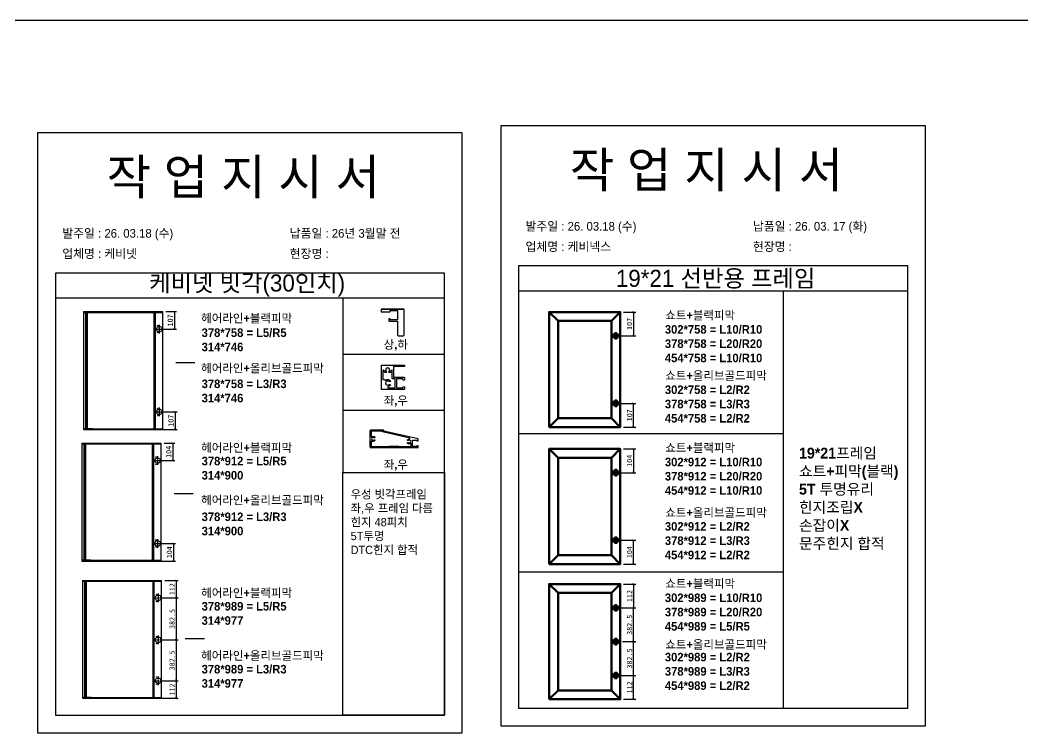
# Model space of a CAD drawing. Header units: millimetres. Extents: x -44117 to 256353, y -2095463 to 65325.
# Drawn here: x 121123 to 125802, y -796628 to -793301 of the extents above; entities that cross this region are included whole.
import ezdxf

# ---------------------------------------------------------------- set-up
doc = ezdxf.new("R2010")
doc.units = ezdxf.units.MM
doc.header["$LTSCALE"] = 10
doc.layers.add('Layer1', color=7, linetype='Continuous', lineweight=70)
doc.layers.add('PDF_Geomertry', color=7, linetype='Continuous')
doc.styles.add('MtX_Gulim', font='')
doc.styles.get('MtX_Gulim').set_extended_font_data('Gulim', bold=True)
doc.dimstyles.new('ISO-25', dxfattribs={"dimtxt": 2.5, "dimasz": 2.5, "dimexe": 1, "dimexo": 1, "dimtad": 1, "dimtxsty": 'Standard', "dimblk": 'ARCHTICK', "dimcen": 2.5, "dimadec": 0, "dimazin": 0, "dimtfac": 1, "dimtmove": 0, "dimatfit": 3, "dimfxl": 0, "dimarcsym": 0})

# ---------------------------------------------------------------- blocks, each defined once
blk = doc.blocks.new('_ArchTick')
at = {"color": 0, "linetype": 'ByBlock', "const_width": 0.15}
blk.add_lwpolyline([(-0.5, -0.5), (0.5, 0.5)], dxfattribs=at)
blk = doc.blocks.new('*D5227')
at = {"color": 0, "lineweight": -2}
for p, q in [((121795.3, -795275.1), (121844.9, -795275.1)), ((121834.9, -795275.1), (121834.9, -795356.9)), ((121779.5, -795356.9), (121844.9, -795356.9))]:
    blk.add_line(p, q, dxfattribs=at)
at = {"layer": 'Defpoints', "color": 0}
for p in [(121780.3, -795275.1), (121764.5, -795356.9), (121834.9, -795356.9)]:
    blk.add_point(p, dxfattribs=at)
at = {"color": 0, "lineweight": -2, "xscale": 10, "yscale": 10, "zscale": 10}
for p, rotation in [((121834.9, -795275.1), 90), ((121834.9, -795356.9), 270)]:
    blk.add_blockref('_ArchTick', p, dxfattribs=dict(at, rotation=rotation))
at = {"color": 0, "insert": (121816.1, -795316), "char_height": 25, "attachment_point": 5, "rotation": 90}
blk.add_mtext('104', dxfattribs=at)
blk = doc.blocks.new('*D5228')
at = {"color": 0, "lineweight": -2}
for p, q in [((121779.5, -795743.3), (121848.2, -795743.3)), ((121838.2, -795743.3), (121838.2, -795825.6)), ((121779.5, -795825.6), (121848.2, -795825.6))]:
    blk.add_line(p, q, dxfattribs=at)
at = {"layer": 'Defpoints', "color": 0}
for p in [(121764.5, -795743.3), (121764.5, -795825.6), (121838.2, -795825.6)]:
    blk.add_point(p, dxfattribs=at)
at = {"color": 0, "lineweight": -2, "xscale": 10, "yscale": 10, "zscale": 10}
for p, rotation in [((121838.2, -795743.3), 90), ((121838.2, -795825.6), 270)]:
    blk.add_blockref('_ArchTick', p, dxfattribs=dict(at, rotation=rotation))
at = {"color": 0, "insert": (121819.4, -795784.5), "char_height": 25, "attachment_point": 5, "rotation": 90}
blk.add_mtext('104', dxfattribs=at)
blk = doc.blocks.new('*D5229')
at = {"color": 0, "lineweight": -2}
for p, q in [((121803, -794661.3), (121852.5, -794661.3)), ((121842.5, -794661.3), (121842.5, -794743.1)), ((121787.2, -794743.1), (121852.5, -794743.1))]:
    blk.add_line(p, q, dxfattribs=at)
at = {"layer": 'Defpoints', "color": 0}
for p in [(121788, -794661.3), (121772.2, -794743.1), (121842.5, -794743.1)]:
    blk.add_point(p, dxfattribs=at)
at = {"color": 0, "lineweight": -2, "xscale": 10, "yscale": 10, "zscale": 10}
for p, rotation in [((121842.5, -794661.3), 90), ((121842.5, -794743.1), 270)]:
    blk.add_blockref('_ArchTick', p, dxfattribs=dict(at, rotation=rotation))
at = {"color": 0, "insert": (121823.8, -794702.2), "char_height": 25, "attachment_point": 5, "rotation": 90}
blk.add_mtext('107', dxfattribs=at)
blk = doc.blocks.new('*D5230')
at = {"color": 0, "lineweight": -2}
for p, q in [((121787.2, -795129.6), (121855.8, -795129.6)), ((121845.8, -795129.6), (121845.8, -795211.8)), ((121787.2, -795211.8), (121855.8, -795211.8))]:
    blk.add_line(p, q, dxfattribs=at)
at = {"layer": 'Defpoints', "color": 0}
for p in [(121772.2, -795129.6), (121772.2, -795211.8), (121845.8, -795211.8)]:
    blk.add_point(p, dxfattribs=at)
at = {"color": 0, "lineweight": -2, "xscale": 10, "yscale": 10, "zscale": 10}
for p, rotation in [((121845.8, -795129.6), 90), ((121845.8, -795211.8), 270)]:
    blk.add_blockref('_ArchTick', p, dxfattribs=dict(at, rotation=rotation))
at = {"color": 0, "insert": (121827, -795170.7), "char_height": 25, "attachment_point": 5, "rotation": 90}
blk.add_mtext('107', dxfattribs=at)
blk = doc.blocks.new('*D5231')
at = {"color": 0, "lineweight": -2}
for p, q in [((121797.9, -795915.8), (121860.8, -795915.8)), ((121850.8, -795915.8), (121850.8, -795997.6)), ((121782.1, -795997.6), (121860.8, -795997.6))]:
    blk.add_line(p, q, dxfattribs=at)
at = {"layer": 'Defpoints', "color": 0}
for p in [(121782.9, -795915.8), (121767.1, -795997.6), (121850.8, -795997.6)]:
    blk.add_point(p, dxfattribs=at)
at = {"color": 0, "lineweight": -2, "xscale": 10, "yscale": 10, "zscale": 10}
for p, rotation in [((121850.8, -795915.8), 90), ((121850.8, -795997.6), 270)]:
    blk.add_blockref('_ArchTick', p, dxfattribs=dict(at, rotation=rotation))
at = {"color": 0, "insert": (121832, -795956.7), "char_height": 25, "attachment_point": 5, "rotation": 90}
blk.add_mtext('112', dxfattribs=at)
blk = doc.blocks.new('*D5232')
at = {"color": 0, "lineweight": -2}
for p, q in [((121782.1, -796384), (121860.8, -796384)), ((121850.8, -796384), (121850.8, -796466.3)), ((121782.1, -796466.3), (121860.8, -796466.3))]:
    blk.add_line(p, q, dxfattribs=at)
at = {"layer": 'Defpoints', "color": 0}
for p in [(121767.1, -796384), (121767.1, -796466.3), (121850.8, -796466.3)]:
    blk.add_point(p, dxfattribs=at)
at = {"color": 0, "lineweight": -2, "xscale": 10, "yscale": 10, "zscale": 10}
for p, rotation in [((121850.8, -796384), 90), ((121850.8, -796466.3), 270)]:
    blk.add_blockref('_ArchTick', p, dxfattribs=dict(at, rotation=rotation))
at = {"color": 0, "insert": (121832, -796425.2), "char_height": 25, "attachment_point": 5, "rotation": 90}
blk.add_mtext('112', dxfattribs=at)
blk = doc.blocks.new('*D5233')
at = {"color": 0, "lineweight": -2}
for p, q in [((121782.1, -795997.6), (121860.8, -795997.6)), ((121850.8, -795997.6), (121850.8, -796193.9)), ((121782.1, -796193.9), (121860.8, -796193.9))]:
    blk.add_line(p, q, dxfattribs=at)
at = {"layer": 'Defpoints', "color": 0}
for p in [(121767.1, -795997.6), (121767.1, -796193.9), (121850.8, -796193.9)]:
    blk.add_point(p, dxfattribs=at)
at = {"color": 0, "lineweight": -2, "xscale": 10, "yscale": 10, "zscale": 10}
for p, rotation in [((121850.8, -795997.6), 90), ((121850.8, -796193.9), 270)]:
    blk.add_blockref('_ArchTick', p, dxfattribs=dict(at, rotation=rotation))
at = {"color": 0, "insert": (121832, -796095.8), "char_height": 25, "attachment_point": 5, "rotation": 90}
blk.add_mtext('382.5', dxfattribs=at)
blk = doc.blocks.new('*D5234')
at = {"color": 0, "lineweight": -2}
for p, q in [((121782.1, -796193.7), (121860.8, -796193.7)), ((121850.8, -796193.7), (121850.8, -796384)), ((121782.1, -796384), (121860.8, -796384))]:
    blk.add_line(p, q, dxfattribs=at)
at = {"layer": 'Defpoints', "color": 0}
for p in [(121767.1, -796193.7), (121767.1, -796384), (121850.8, -796384)]:
    blk.add_point(p, dxfattribs=at)
at = {"color": 0, "lineweight": -2, "xscale": 10, "yscale": 10, "zscale": 10}
for p, rotation in [((121850.8, -796193.7), 90), ((121850.8, -796384), 270)]:
    blk.add_blockref('_ArchTick', p, dxfattribs=dict(at, rotation=rotation))
at = {"color": 0, "insert": (121832, -796288.9), "char_height": 25, "attachment_point": 5, "rotation": 90}
blk.add_mtext('382.5', dxfattribs=at)
blk = doc.blocks.new('*D5235')
at = {"color": 0, "lineweight": -2}
for p, q in [((123938, -794663.3), (123994.9, -794663.3)), ((123984.9, -794663.3), (123984.9, -794774.5)), ((123916.8, -794774.5), (123994.9, -794774.5))]:
    blk.add_line(p, q, dxfattribs=at)
at = {"layer": 'Defpoints', "color": 0}
for p in [(123923, -794663.3), (123901.8, -794774.5), (123984.9, -794774.5)]:
    blk.add_point(p, dxfattribs=at)
at = {"color": 0, "lineweight": -2, "xscale": 10, "yscale": 10, "zscale": 10}
for p, rotation in [((123984.9, -794663.3), 90), ((123984.9, -794774.5), 270)]:
    blk.add_blockref('_ArchTick', p, dxfattribs=dict(at, rotation=rotation))
at = {"color": 0, "insert": (123966.1, -794718.9), "char_height": 25, "attachment_point": 5, "rotation": 90}
blk.add_mtext('107', dxfattribs=at)
blk = doc.blocks.new('*D5236')
at = {"color": 0, "lineweight": -2}
for p, q in [((123916.8, -795089.6), (123994.9, -795089.6)), ((123984.9, -795200.7), (123984.9, -795089.6)), ((123938, -795200.7), (123994.9, -795200.7))]:
    blk.add_line(p, q, dxfattribs=at)
at = {"layer": 'Defpoints', "color": 0}
for p in [(123901.8, -795089.6), (123984.9, -795089.6), (123923, -795200.7)]:
    blk.add_point(p, dxfattribs=at)
at = {"color": 0, "lineweight": -2, "xscale": 10, "yscale": 10, "zscale": 10}
for p, rotation in [((123984.9, -795089.6), 90), ((123984.9, -795200.7), 270)]:
    blk.add_blockref('_ArchTick', p, dxfattribs=dict(at, rotation=rotation))
at = {"color": 0, "insert": (123966.1, -795145.2), "char_height": 25, "attachment_point": 5, "rotation": 90}
blk.add_mtext('107', dxfattribs=at)
blk = doc.blocks.new('*D5237')
at = {"color": 0, "lineweight": -2}
for p, q in [((123938, -795302.1), (123994.9, -795302.1)), ((123984.9, -795302.1), (123984.9, -795413.2)), ((123916.8, -795413.2), (123994.9, -795413.2))]:
    blk.add_line(p, q, dxfattribs=at)
at = {"layer": 'Defpoints', "color": 0}
for p in [(123923, -795302.1), (123901.8, -795413.2), (123984.9, -795413.2)]:
    blk.add_point(p, dxfattribs=at)
at = {"color": 0, "lineweight": -2, "xscale": 10, "yscale": 10, "zscale": 10}
for p, rotation in [((123984.9, -795302.1), 90), ((123984.9, -795413.2), 270)]:
    blk.add_blockref('_ArchTick', p, dxfattribs=dict(at, rotation=rotation))
at = {"color": 0, "insert": (123966.1, -795357.6), "char_height": 25, "attachment_point": 5, "rotation": 90}
blk.add_mtext('104', dxfattribs=at)
blk = doc.blocks.new('*D5238')
at = {"color": 0, "lineweight": -2}
for p, q in [((123916.8, -795728.3), (123994.9, -795728.3)), ((123984.9, -795839.4), (123984.9, -795728.3)), ((123938, -795839.4), (123994.9, -795839.4))]:
    blk.add_line(p, q, dxfattribs=at)
at = {"layer": 'Defpoints', "color": 0}
for p in [(123901.8, -795728.3), (123984.9, -795728.3), (123923, -795839.4)]:
    blk.add_point(p, dxfattribs=at)
at = {"color": 0, "lineweight": -2, "xscale": 10, "yscale": 10, "zscale": 10}
for p, rotation in [((123984.9, -795728.3), 90), ((123984.9, -795839.4), 270)]:
    blk.add_blockref('_ArchTick', p, dxfattribs=dict(at, rotation=rotation))
at = {"color": 0, "insert": (123966.1, -795783.9), "char_height": 25, "attachment_point": 5, "rotation": 90}
blk.add_mtext('104', dxfattribs=at)
blk = doc.blocks.new('*D5239')
at = {"color": 0, "lineweight": -2}
for p, q in [((123938, -795933.1), (123994.9, -795933.1)), ((123984.9, -795933.1), (123984.9, -796044.3)), ((123916.8, -796044.3), (123994.9, -796044.3))]:
    blk.add_line(p, q, dxfattribs=at)
at = {"layer": 'Defpoints', "color": 0}
for p in [(123923, -795933.1), (123901.8, -796044.3), (123984.9, -796044.3)]:
    blk.add_point(p, dxfattribs=at)
at = {"color": 0, "lineweight": -2, "xscale": 10, "yscale": 10, "zscale": 10}
for p, rotation in [((123984.9, -795933.1), 90), ((123984.9, -796044.3), 270)]:
    blk.add_blockref('_ArchTick', p, dxfattribs=dict(at, rotation=rotation))
at = {"color": 0, "insert": (123966.1, -795988.7), "char_height": 25, "attachment_point": 5, "rotation": 90}
blk.add_mtext('112', dxfattribs=at)
blk = doc.blocks.new('*D5240')
at = {"color": 0, "lineweight": -2}
for p, q in [((123916.8, -796359.4), (123994.9, -796359.4)), ((123984.9, -796470.5), (123984.9, -796359.4)), ((123938, -796470.5), (123994.9, -796470.5))]:
    blk.add_line(p, q, dxfattribs=at)
at = {"layer": 'Defpoints', "color": 0}
for p in [(123901.8, -796359.4), (123984.9, -796359.4), (123923, -796470.5)]:
    blk.add_point(p, dxfattribs=at)
at = {"color": 0, "lineweight": -2, "xscale": 10, "yscale": 10, "zscale": 10}
for p, rotation in [((123984.9, -796359.4), 90), ((123984.9, -796470.5), 270)]:
    blk.add_blockref('_ArchTick', p, dxfattribs=dict(at, rotation=rotation))
at = {"color": 0, "insert": (123966.1, -796415), "char_height": 25, "attachment_point": 5, "rotation": 90}
blk.add_mtext('112', dxfattribs=at)
blk = doc.blocks.new('*D5241')
at = {"color": 0, "lineweight": -2}
for p, q in [((123934, -796201.8), (123994.9, -796201.8)), ((123984.9, -796359.4), (123984.9, -796201.8)), ((123938, -796359.4), (123994.9, -796359.4))]:
    blk.add_line(p, q, dxfattribs=at)
at = {"layer": 'Defpoints', "color": 0}
for p in [(123919, -796201.8), (123984.9, -796201.8), (123923, -796359.4)]:
    blk.add_point(p, dxfattribs=at)
at = {"color": 0, "lineweight": -2, "xscale": 10, "yscale": 10, "zscale": 10}
for p, rotation in [((123984.9, -796201.8), 90), ((123984.9, -796359.4), 270)]:
    blk.add_blockref('_ArchTick', p, dxfattribs=dict(at, rotation=rotation))
at = {"color": 0, "insert": (123966.1, -796280.6), "char_height": 25, "attachment_point": 5, "rotation": 90}
blk.add_mtext('382.5', dxfattribs=at)
blk = doc.blocks.new('*D5242')
at = {"color": 0, "lineweight": -2}
for p, q in [((123938, -796044.3), (123994.9, -796044.3)), ((123984.9, -796201.8), (123984.9, -796044.3)), ((123938, -796201.8), (123994.9, -796201.8))]:
    blk.add_line(p, q, dxfattribs=at)
at = {"layer": 'Defpoints', "color": 0}
for p in [(123923, -796044.3), (123984.9, -796044.3), (123923, -796201.8)]:
    blk.add_point(p, dxfattribs=at)
at = {"color": 0, "lineweight": -2, "xscale": 10, "yscale": 10, "zscale": 10}
for p, rotation in [((123984.9, -796044.3), 90), ((123984.9, -796201.8), 270)]:
    blk.add_blockref('_ArchTick', p, dxfattribs=dict(at, rotation=rotation))
at = {"color": 0, "insert": (123966.1, -796123), "char_height": 25, "attachment_point": 5, "rotation": 90}
blk.add_mtext('382.5', dxfattribs=at)

msp = doc.modelspace()

# ---------------------------------------------------------------- linework, layer by layer
at = {"color": 1}
msp.add_line((104015.69829, -793300.57429), (196284.84516, -793300.57429), dxfattribs=at)
msp.add_line((104015.69829, -793300.57429), (196284.84516, -793300.57429), dxfattribs=at)
for p, q in [((125263.91102, -794448.46766), (123448.41063, -794448.46766)), ((123102.71803, -794481.33593), (121287.21763, -794481.33593)), ((125263.91102, -794566.3573), (123448.41063, -794566.3573)), ((124684.58897, -796512.5151), (124684.58897, -794566.3573)), ((123102.71803, -794599.22557), (121287.21763, -794599.22557)), ((122808.94266, -794649.28626), (122910.98882, -794649.28626)), ((122887.25716, -794773.8775), (122910.98882, -794773.8775)), ((122629.1041, -794860.22387), (123102.71803, -794860.22387)), ((121938.32618, -794901.00411), (121848.62048, -794901.00411)), ((122629.1041, -795121.15758), (123102.71803, -795121.15758)), ((124684.58897, -795232.2608), (123448.41063, -795232.2608)), ((121930.68832, -795511.40054), (121840.98262, -795511.40054)), ((124684.58897, -795877.66031), (123448.41063, -795877.66031)), ((121983.17903, -796188.96966), (121893.47333, -796188.96966))]:
    msp.add_line(p, q)
for points in [[(123365.88788, -796595.03785), (125346.43376, -796595.03785), (125346.43376, -793793.9801), (123365.88788, -793793.9801)], [(121204.69489, -796627.90611), (123185.24077, -796627.90611), (123185.24077, -793826.84837), (121204.69489, -793826.84837)], [(123102.71803, -794599.22557), (122629.1041, -794599.22557), (122629.1041, -795411.6364), (123102.71803, -795411.6364)], [(123102.71803, -796545.38337), (122629.1041, -796545.38337), (122629.1041, -795411.6364), (123102.71803, -795411.6364)]]:
    msp.add_lwpolyline(points, close=True)
for points in [[(123448.41063, -794448.46766), (123448.41063, -796512.5151), (125263.91102, -796512.5151), (125263.91102, -794448.46766)], [(121287.21763, -794481.33593), (121287.21763, -796545.38337), (123102.71803, -796545.38337), (123102.71803, -794481.33593)]]:
    msp.add_lwpolyline(points)
for points in [[(122884.2907, -794700.30934), (122849.87978, -794700.30934), (122849.87978, -794696.1563, 0.4142135624), (122848.09991, -794694.37642), (122844.54016, -794694.37642, 0.4142135624), (122842.76028, -794696.1563), (122842.76028, -794704.46238, 0.4142135624), (122844.54016, -794706.24225), (122884.2907, -794706.24225), (122884.2907, -794770.91104, 0.4142135624), (122887.25716, -794773.8775), (122910.98882, -794773.8775, 0.4142135624), (122913.95528, -794770.91104), (122913.95528, -794652.25272, 0.4142135624), (122910.98882, -794649.28626), (122808.94266, -794649.28626, 0.4142135624), (122807.16279, -794651.06613), (122807.16279, -794660.5588, 0.4142135623), (122808.94266, -794662.33867), (122849.87978, -794662.33867), (122849.87978, -794656.40576), (122884.2907, -794656.40576), (122884.2907, -794700.30934)], [(122759.23607, -795214.56159, 0.4142135624), (122755.15854, -795218.63912), (122755.15854, -795292.03469, 0.4142135624), (122759.23607, -795296.11222), (122978.19952, -795296.11222, 0.4142135624), (122979.42278, -795294.88896), (122979.42278, -795287.14165), (122974.52974, -795287.14165), (122974.52974, -795291.21918), (122952.91882, -795291.21918), (122952.91882, -795261.04545), (122974.52974, -795261.04545), (122974.52974, -795265.12298), (122979.42278, -795265.12298), (122979.42278, -795255.3369), (122820.39904, -795218.63912), (122820.39895, -795215.76926, 0.4179291142), (122819.17578, -795214.56159), (122759.23607, -795214.56159)], [(122760.05158, -795219.45462), (122760.05158, -795243.5755, 0.5888435535), (122763.16969, -795245.30512, -0.348452388), (122777.77355, -795246.95774, -1), (122774.32101, -795250.42498, 0.6674110335), (122762.4981, -795255.3369, 0.6674110338), (122774.32101, -795260.24882, -1.0000000005), (122777.77355, -795263.71606, -0.3484523877), (122763.16969, -795265.36868, 0.5888435532), (122760.05158, -795267.0983), (122760.05158, -795291.21918), (122844.86423, -795291.21918), (122844.86423, -795290.40367, -0.4142135624), (122846.08749, -795289.18041), (122888.49382, -795289.18041, -0.4142135624), (122889.71708, -795290.40367), (122889.71708, -795291.21918), (122948.02578, -795291.21918), (122948.02578, -795279.3309, 0.5888435535), (122944.90767, -795277.60128, -0.348452388), (122930.30381, -795275.94866, -1.0000000001), (122933.75636, -795272.48142, 0.6674110337), (122945.57927, -795267.5695, 0.6674110335), (122933.75636, -795262.65757, -0.9999999999), (122930.30381, -795259.19033, -0.2013590238), (122938.78384, -795255.74544, 0.7810459571), (122940.68692, -795252.53878), (122814.28275, -795222.07213), (122814.28275, -795220.67788, 0.4142135624), (122813.05949, -795219.45462), (122760.05158, -795219.45462)]]:
    msp.add_lwpolyline(points, format="xyb")
for points in [[(122915.98973, -795022.76718, -0.4142135624), (122914.29076, -795024.46615), (122810.08717, -795024.46615, -0.4142135624), (122808.3882, -795022.76718), (122808.3882, -794912.90035, -0.4142135624), (122810.08717, -794911.20138), (122914.29076, -794911.20138, -0.4142135624), (122915.98973, -794912.90035), (122915.98973, -794916.2983, -0.4142135624), (122914.29076, -794917.99727), (122865.51392, -794917.99727), (122864.38128, -794919.12991), (122864.87889, -794919.62753, -0.4142135624), (122864.87889, -794922.03024), (122864.38128, -794922.52786), (122864.87889, -794923.02548, -0.4142135624), (122864.87889, -794925.42818), (122864.38128, -794925.9258), (122864.87889, -794926.42342, -0.4142135624), (122864.87889, -794928.82613), (122864.38128, -794929.32374), (122864.87889, -794929.82136, -0.4142135624), (122864.87889, -794932.22407), (122864.38128, -794932.72169), (122864.87889, -794933.2193, -0.4142135624), (122864.87889, -794935.62201), (122864.38128, -794936.11963), (122864.87889, -794936.61725, -0.4142135624), (122864.87889, -794939.01996), (122864.38128, -794939.51757), (122864.87889, -794940.01519, -0.4142135624), (122864.87889, -794942.4179), (122864.38128, -794942.91552), (122864.87889, -794943.41313, -0.4142135624), (122864.87889, -794945.81584), (122864.38128, -794946.31346), (122864.87889, -794946.81108, -0.4142135624), (122864.87889, -794949.21378), (122864.38128, -794949.7114), (122864.87889, -794950.20902, -0.4142135624), (122864.87889, -794952.61173), (122864.38128, -794953.10935), (122864.87889, -794953.60696, -0.4142135624), (122864.87889, -794956.00967), (122864.38128, -794956.50729), (122864.87889, -794957.00491, -0.4142135624), (122864.87889, -794959.40761), (122864.38128, -794959.90523), (122864.87889, -794960.40285, -0.4142135624), (122864.87889, -794962.80556), (122864.38128, -794963.30317), (122864.87889, -794963.80079, -0.4142135624), (122864.87889, -794966.2035), (122864.38128, -794966.70112), (122865.51392, -794967.83376), (122914.29076, -794967.83376, -0.4142135624), (122915.98973, -794969.53274), (122915.98973, -794979.72657, -0.4142135624), (122914.29076, -794981.42554), (122910.89281, -794981.42554, -0.4142135624), (122909.19384, -794979.72657), (122909.19384, -794975.7623), (122879.17868, -794975.7623), (122879.17868, -795017.67026), (122909.19384, -795017.67026), (122909.19384, -795013.706, -0.4142135624), (122910.89281, -795012.00702), (122914.29076, -795012.00702, -0.4142135624), (122915.98973, -795013.706)], [(122859.28436, -794936.45564, 0.9336671815), (122854.10618, -794936.09996, -0.1629476092), (122849.47476, -794945.44274, -1), (122844.65915, -794940.64754, 0.6674110338), (122837.83704, -794924.22683), (122837.83704, -794924.22683, 0.6674110335), (122831.01492, -794940.64754, -1), (122826.19931, -794945.44274, -0.155566878), (122821.63929, -794936.56739, 0.9202838951), (122815.18409, -794937.10426), (122815.18409, -794976.98306, 0.4142135624), (122816.88306, -794978.68203), (122823.44319, -794978.68202, -0.3056194544), (122825.0182, -794979.74389, 0.4660008128), (122829.1423, -794981.08428, -0.348452388), (122849.42544, -794983.37958, -1), (122844.63024, -794988.19519, 0.6674110335), (122828.20953, -794995.01731), (122828.20953, -794995.01731, 0.6674110338), (122844.63024, -795001.83942, -1), (122849.42544, -795006.65503, -0.1555668778), (122840.5501, -795011.21506, 0.920283895), (122841.08697, -795017.67026), (122872.38279, -795017.67026), (122872.38279, -794975.7623), (122862.11598, -794975.7623, -0.4142135624), (122859.28436, -794972.93068)]]:
    msp.add_lwpolyline(points, format="xyb", close=True)
at = {"layer": 'Layer1'}
for p, q in [((123632.54617, -794704.83545), (123591.05659, -794663.34587)), ((123881.48366, -794704.83545), (123922.97324, -794663.34587)), ((123901.78413, -794757.21539), (123901.78413, -794791.70661)), ((123901.78413, -795106.84819), (123901.78413, -795072.35697)), ((123591.05659, -795200.71771), (123632.54617, -795159.22813)), ((123922.97324, -795200.71771), (123881.48366, -795159.22813)), ((123881.48366, -795159.22813), (123922.97324, -795200.71771)), ((123632.54617, -795343.55183), (123591.05659, -795302.06225)), ((123881.48366, -795343.55183), (123922.97324, -795302.06225)), ((123901.78413, -795395.93177), (123901.78413, -795430.42299)), ((123901.78413, -795745.56457), (123901.78413, -795711.07335)), ((123591.05659, -795839.43409), (123632.54617, -795797.94451)), ((123922.97324, -795839.43409), (123881.48366, -795797.94451)), ((123881.48366, -795797.94451), (123922.97324, -795839.43409)), ((123632.54617, -795974.63035), (123591.05659, -795933.14076)), ((123881.48366, -795974.63035), (123922.97324, -795933.14076)), ((123901.78413, -796027.01029), (123901.78413, -796061.50151)), ((123901.78413, -796219.0723), (123901.78413, -796184.58107)), ((123901.78413, -796376.64308), (123901.78413, -796342.15186)), ((123591.05659, -796470.5126), (123632.54617, -796429.02302)), ((123922.97324, -796470.5126), (123881.48366, -796429.02302)), ((123881.48366, -796429.02302), (123922.97324, -796470.5126))]:
    msp.add_line(p, q, dxfattribs=at)
for points in [[(123591.05659, -795200.71771), (123922.97324, -795200.71771), (123922.97324, -794663.34587), (123591.05659, -794663.34587)], [(123632.54617, -795159.22813), (123881.48366, -795159.22813), (123881.48366, -794704.83545), (123632.54617, -794704.83545)], [(123919.02974, -794774.461), (123884.53851, -794774.461)], [(123919.02974, -795089.60258), (123884.53851, -795089.60258)], [(123591.05659, -795839.43409), (123922.97324, -795839.43409), (123922.97324, -795302.06225), (123591.05659, -795302.06225)], [(123632.54617, -795797.94451), (123881.48366, -795797.94451), (123881.48366, -795343.55183), (123632.54617, -795343.55183)], [(123919.02974, -795413.17738), (123884.53851, -795413.17738)], [(123919.02974, -795728.31896), (123884.53851, -795728.31896)], [(123591.05659, -796470.5126), (123922.97324, -796470.5126), (123922.97324, -795933.14076), (123591.05659, -795933.14076)], [(123632.54617, -796429.02302), (123881.48366, -796429.02302), (123881.48366, -795974.63035), (123632.54617, -795974.63035)], [(123919.02974, -796044.2559), (123884.53851, -796044.2559)], [(123919.02974, -796201.82668), (123884.53851, -796201.82668)], [(123919.02974, -796359.39747), (123884.53851, -796359.39747)]]:
    msp.add_lwpolyline(points, close=True, dxfattribs=at)
for centre in [(123901.78413, -794774.461), (123901.78413, -795089.60258), (123901.78413, -795413.17738), (123901.78413, -795728.31896), (123901.78413, -796044.2559), (123901.78413, -796201.82668), (123901.78413, -796359.39747)]:
    msp.add_circle(centre, 11.49707, dxfattribs=at)
at = {"layer": 'PDF_Geomertry', "lineweight": 25}
for p, q in [((121429.52683, -795207.72446), (121429.52683, -794664.97217)), ((121433.57726, -794664.97217), (121433.57726, -795207.72446)), ((121436.00745, -794661.32687), (121436.00745, -795207.72446)), ((121453.42035, -794664.97217), (121457.47078, -794664.97217)), ((121457.47078, -794664.97217), (121457.47078, -794664.97217)), ((121459.90097, -795207.72446), (121418.99219, -795207.72446)), ((121418.99219, -795207.72446), (121787.98258, -795207.72446)), ((121457.47078, -795207.72446), (121453.42035, -795207.72446)), ((121421.88897, -795821.51883), (121421.88897, -795278.76655)), ((121425.9394, -795278.76655), (121425.9394, -795821.51883)), ((121428.36959, -795275.12124), (121428.36959, -795821.51883)), ((121445.78248, -795278.76655), (121449.83291, -795278.76655)), ((121449.83291, -795278.76655), (121449.83291, -795278.76655)), ((121452.2631, -795821.51883), (121411.35433, -795821.51883)), ((121411.35433, -795821.51883), (121780.34472, -795821.51883)), ((121449.83291, -795821.51883), (121445.78248, -795821.51883)), ((121424.45257, -796462.22027), (121424.45257, -795919.46798)), ((121428.503, -795919.46798), (121428.503, -796462.22027)), ((121430.93319, -795915.82268), (121430.93319, -796462.22027)), ((121448.34608, -795919.46798), (121452.39652, -795919.46798)), ((121452.39652, -795919.46798), (121452.39652, -795919.46798)), ((121454.8267, -796462.22027), (121413.91793, -796462.22027)), ((121413.91793, -796462.22027), (121782.90832, -796462.22027)), ((121452.39652, -796462.22027), (121448.34608, -796462.22027))]:
    msp.add_line(p, q, dxfattribs=at)
for points in [[(121418.99199, -794661.32687), (121787.98258, -794661.32687)], [(121418.99199, -794664.97217), (121787.98258, -794664.97217)], [(121787.98274, -795211.77489), (121418.99219, -795211.77489), (121787.98258, -795211.77489), (121787.98258, -794661.32676)], [(121418.99219, -794661.32687), (121418.99219, -795211.77489)], [(121747.07366, -794661.32687), (121747.07366, -795207.72466)], [(121772.18609, -794722.89267), (121772.18609, -794733.01864)], [(121772.18609, -794734.63884), (121772.18609, -794736.66395)], [(121764.4903, -794743.14462), (121766.51551, -794743.14462)], [(121768.13565, -794743.14462), (121777.45158, -794743.14462)], [(121772.18609, -794738.68917), (121772.18609, -794748.0051)], [(121772.18609, -794749.62529), (121772.18609, -794751.6504)], [(121772.18609, -794753.67562), (121772.18609, -794763.39657)], [(121779.47675, -794743.14462), (121781.50196, -794743.14462)], [(121783.12216, -794743.14462), (121793.24813, -794743.14462)], [(121787.98258, -795211.77489), (121787.98258, -795129.55201), (121787.98258, -794966.32112), (121787.98258, -794784.86369)], [(121772.18609, -795109.30006), (121772.18609, -795119.42604)], [(121752.74418, -795129.55201), (121762.87015, -795129.55201)], [(121764.4903, -795129.55201), (121766.51551, -795129.55201)], [(121768.13565, -795129.55201), (121777.45158, -795129.55201)], [(121772.18609, -795121.04613), (121772.18609, -795123.07144)], [(121772.18609, -795125.09656), (121772.18609, -795134.41249)], [(121772.18609, -795136.03258), (121772.18609, -795138.0579)], [(121772.18609, -795139.67799), (121772.18609, -795149.80396)], [(121779.47675, -795129.55201), (121781.50196, -795129.55201)], [(121783.12216, -795129.55201), (121793.24813, -795129.55201)], [(121411.35412, -795275.12124), (121780.34472, -795275.12124)], [(121411.35412, -795278.76655), (121780.34472, -795278.76655)], [(121780.34487, -795825.56926), (121411.35433, -795825.56926), (121780.34472, -795825.56926), (121780.34472, -795275.12114)], [(121411.35433, -795275.12124), (121411.35433, -795825.56926)], [(121739.43579, -795275.12124), (121739.43579, -795821.51904)], [(121764.54822, -795336.68704), (121764.54822, -795346.81302)], [(121756.85243, -795356.93899), (121758.87765, -795356.93899)], [(121760.49779, -795356.93899), (121769.81372, -795356.93899)], [(121764.54822, -795348.43321), (121764.54822, -795350.45832)], [(121764.54822, -795352.48354), (121764.54822, -795361.79947)], [(121764.54822, -795363.41966), (121764.54822, -795365.44477)], [(121764.54822, -795367.46999), (121764.54822, -795377.19094)], [(121771.83889, -795356.93899), (121773.8641, -795356.93899)], [(121775.48429, -795356.93899), (121785.61027, -795356.93899)], [(121780.34472, -795825.56926), (121780.34472, -795743.34638), (121780.34472, -795580.11549), (121780.34472, -795398.65807)], [(121745.10631, -795743.34638), (121755.23229, -795743.34638)], [(121756.85243, -795743.34638), (121758.87765, -795743.34638)], [(121760.49779, -795743.34638), (121769.81372, -795743.34638)], [(121764.54822, -795723.09443), (121764.54822, -795733.22041)], [(121764.54822, -795734.8405), (121764.54822, -795736.86582)], [(121764.54822, -795738.89093), (121764.54822, -795748.20686)], [(121764.54822, -795749.82695), (121764.54822, -795751.85227)], [(121764.54822, -795753.47236), (121764.54822, -795763.59834)], [(121771.83889, -795743.34638), (121773.8641, -795743.34638)], [(121775.48429, -795743.34638), (121785.61027, -795743.34638)], [(121413.91772, -795915.82268), (121782.90832, -795915.82268)], [(121413.91772, -795919.46798), (121782.90832, -795919.46798)], [(121782.90848, -796466.2707), (121413.91793, -796466.2707), (121782.90832, -796466.2707), (121782.90832, -795915.82258)], [(121413.91793, -795915.82268), (121413.91793, -796466.2707)], [(121741.99939, -795915.82268), (121741.99939, -796462.22047)], [(121759.41603, -795997.64043), (121761.44125, -795997.64043)], [(121763.06139, -795997.64043), (121772.37732, -795997.64043)], [(121767.11182, -795977.38848), (121767.11182, -795987.51445)], [(121767.11182, -795989.13465), (121767.11182, -795991.15976)], [(121767.11182, -795993.18498), (121767.11182, -796002.50091)], [(121774.40249, -795997.64043), (121776.4277, -795997.64043)], [(121778.0479, -795997.64043), (121788.17387, -795997.64043)], [(121767.11182, -796004.1211), (121767.11182, -796006.14621)], [(121767.11182, -796008.17143), (121767.11182, -796017.89238)], [(121782.90832, -796466.2707), (121782.90832, -796384.04782), (121782.90832, -796220.81693), (121782.90832, -796039.35951)], [(121767.11182, -796173.46159), (121767.11182, -796183.58756)], [(121767.11182, -796185.20776), (121767.11182, -796187.23287)], [(121759.41603, -796193.71354), (121761.44125, -796193.71354)], [(121763.06139, -796193.71354), (121772.37732, -796193.71354)], [(121767.11182, -796189.25808), (121767.11182, -796198.57402)], [(121767.11182, -796200.19421), (121767.11182, -796202.21932)], [(121767.11182, -796204.24454), (121767.11182, -796213.96549)], [(121774.40249, -796193.71354), (121776.4277, -796193.71354)], [(121778.0479, -796193.71354), (121788.17387, -796193.71354)], [(121767.11182, -796363.79587), (121767.11182, -796373.92185)], [(121747.66992, -796384.04782), (121757.79589, -796384.04782)], [(121759.41603, -796384.04782), (121761.44125, -796384.04782)], [(121763.06139, -796384.04782), (121772.37732, -796384.04782)], [(121767.11182, -796375.54194), (121767.11182, -796377.56725)], [(121767.11182, -796379.59237), (121767.11182, -796388.9083)], [(121767.11182, -796390.52839), (121767.11182, -796392.55371)], [(121767.11182, -796394.1738), (121767.11182, -796404.29977)], [(121774.40249, -796384.04782), (121776.4277, -796384.04782)], [(121778.0479, -796384.04782), (121788.17387, -796384.04782)]]:
    msp.add_lwpolyline(points, dxfattribs=at)
for points in [[(121749.90892, -794664.97217), (121749.90892, -795207.72446), (121753.95935, -795207.72446), (121753.95935, -794664.97217), (121749.90892, -794664.97217)], [(121759.22475, -794743.14462), (121760.03484, -794739.09419), (121761.65498, -794735.44888), (121764.49024, -794732.61362), (121768.1356, -794730.99343), (121772.18598, -794730.18338), (121776.23636, -794730.99343), (121779.88172, -794732.61362), (121782.71703, -794735.44888), (121784.7422, -794739.09419), (121785.55229, -794743.14462), (121784.7422, -794747.19505), (121782.71703, -794750.84036), (121779.88172, -794753.67562), (121776.23636, -794755.70083), (121772.18598, -794756.10586), (121768.1356, -794755.70083), (121764.49024, -794753.67562), (121761.65498, -794750.84036), (121760.03484, -794747.19505), (121759.22475, -794743.14462)], [(121764.08543, -794726.53808), (121764.49045, -794725.72803), (121765.30055, -794725.32301), (121766.11064, -794725.72803), (121766.51567, -794726.53808), (121766.11064, -794727.34812), (121765.30055, -794727.75314), (121764.49045, -794727.34812), (121764.08543, -794726.53808)], [(121764.08543, -794760.15629), (121764.49045, -794759.34624), (121765.30055, -794758.94122), (121766.11064, -794759.34624), (121766.51567, -794760.15629), (121766.11064, -794760.96633), (121765.30055, -794760.96633), (121764.49045, -794760.96633), (121764.08543, -794760.15629)], [(121759.22475, -795129.55201), (121760.03484, -795125.50158), (121761.65498, -795121.85617), (121764.49024, -795119.02101), (121768.1356, -795116.9959), (121772.18598, -795116.59067), (121776.23636, -795116.9959), (121779.88172, -795119.02101), (121782.71703, -795121.85617), (121784.7422, -795125.50158), (121785.55229, -795129.55201), (121784.7422, -795133.60244), (121782.71703, -795137.24785), (121779.88172, -795140.08301), (121776.23636, -795142.10812), (121772.18598, -795142.51335), (121768.1356, -795142.10812), (121764.49024, -795140.08301), (121761.65498, -795137.24785), (121760.03484, -795133.60244), (121759.22475, -795129.55201)], [(121764.08543, -795112.94526), (121764.49045, -795112.13522), (121765.30055, -795111.73019), (121766.11064, -795112.13522), (121766.51567, -795112.94526), (121766.11064, -795113.75531), (121765.30055, -795113.75531), (121764.49045, -795113.75531), (121764.08543, -795112.94526)], [(121764.08543, -795146.15855), (121764.49045, -795145.75353), (121765.30055, -795145.34851), (121766.11064, -795145.75353), (121766.51567, -795146.15855), (121766.11064, -795146.9686), (121765.30055, -795147.37362), (121764.49045, -795146.9686), (121764.08543, -795146.15855)], [(121742.27105, -795278.76655), (121742.27105, -795821.51883), (121746.32148, -795821.51883), (121746.32148, -795278.76655), (121742.27105, -795278.76655)], [(121751.58688, -795356.93899), (121752.39698, -795352.88856), (121754.01712, -795349.24325), (121756.85238, -795346.40799), (121760.49774, -795344.7878), (121764.54812, -795343.97775), (121768.5985, -795344.7878), (121772.24386, -795346.40799), (121775.07917, -795349.24325), (121777.10433, -795352.88856), (121777.91443, -795356.93899), (121777.10433, -795360.98942), (121775.07917, -795364.63473), (121772.24386, -795367.46999), (121768.5985, -795369.49521), (121764.54812, -795369.90023), (121760.49774, -795369.49521), (121756.85238, -795367.46999), (121754.01712, -795364.63473), (121752.39698, -795360.98942), (121751.58688, -795356.93899)], [(121756.44756, -795340.33245), (121756.85259, -795339.5224), (121757.66268, -795339.11738), (121758.47278, -795339.5224), (121758.8778, -795340.33245), (121758.47278, -795341.14249), (121757.66268, -795341.54752), (121756.85259, -795341.14249), (121756.44756, -795340.33245)], [(121756.44756, -795373.95066), (121756.85259, -795373.14062), (121757.66268, -795372.73559), (121758.47278, -795373.14062), (121758.8778, -795373.95066), (121758.47278, -795374.76071), (121757.66268, -795374.76071), (121756.85259, -795374.76071), (121756.44756, -795373.95066)], [(121751.58688, -795743.34638), (121752.39698, -795739.29595), (121754.01712, -795735.65054), (121756.85238, -795732.81539), (121760.49774, -795730.79027), (121764.54812, -795730.38504), (121768.5985, -795730.79027), (121772.24386, -795732.81539), (121775.07917, -795735.65054), (121777.10433, -795739.29595), (121777.91443, -795743.34638), (121777.10433, -795747.39682), (121775.07917, -795751.04222), (121772.24386, -795753.87738), (121768.5985, -795755.9025), (121764.54812, -795756.30772), (121760.49774, -795755.9025), (121756.85238, -795753.87738), (121754.01712, -795751.04222), (121752.39698, -795747.39682), (121751.58688, -795743.34638)], [(121756.44756, -795726.73963), (121756.85259, -795725.92959), (121757.66268, -795725.52457), (121758.47278, -795725.92959), (121758.8778, -795726.73963), (121758.47278, -795727.54968), (121757.66268, -795727.54968), (121756.85259, -795727.54968), (121756.44756, -795726.73963)], [(121756.44756, -795759.95293), (121756.85259, -795759.5479), (121757.66268, -795759.14288), (121758.47278, -795759.5479), (121758.8778, -795759.95293), (121758.47278, -795760.76297), (121757.66268, -795761.16799), (121756.85259, -795760.76297), (121756.44756, -795759.95293)], [(121744.83466, -795919.46798), (121744.83466, -796462.22027), (121748.88509, -796462.22027), (121748.88509, -795919.46798), (121744.83466, -795919.46798)], [(121754.15048, -795997.64043), (121754.96058, -795993.59), (121756.58072, -795989.94469), (121759.41598, -795987.10943), (121763.06134, -795985.48924), (121767.11172, -795984.67919), (121771.1621, -795985.48924), (121774.80746, -795987.10943), (121777.64277, -795989.94469), (121779.66794, -795993.59), (121780.47803, -795997.64043), (121779.66794, -796001.69086), (121777.64277, -796005.33617), (121774.80746, -796008.17143), (121771.1621, -796010.19664), (121767.11172, -796010.60167), (121763.06134, -796010.19664), (121759.41598, -796008.17143), (121756.58072, -796005.33617), (121754.96058, -796001.69086), (121754.15048, -795997.64043)], [(121759.01117, -795981.03389), (121759.41619, -795980.22384), (121760.22629, -795979.81882), (121761.03638, -795980.22384), (121761.4414, -795981.03389), (121761.03638, -795981.84393), (121760.22629, -795982.24895), (121759.41619, -795981.84393), (121759.01117, -795981.03389)], [(121759.01117, -796014.6521), (121759.41619, -796013.84205), (121760.22629, -796013.43703), (121761.03638, -796013.84205), (121761.4414, -796014.6521), (121761.03638, -796015.46214), (121760.22629, -796015.46214), (121759.41619, -796015.46214), (121759.01117, -796014.6521)], [(121754.15048, -796193.71354), (121754.96058, -796189.66311), (121756.58072, -796186.0178), (121759.41598, -796183.18254), (121763.06134, -796181.56235), (121767.11172, -796180.7523), (121771.1621, -796181.56235), (121774.80746, -796183.18254), (121777.64277, -796186.0178), (121779.66794, -796189.66311), (121780.47803, -796193.71354), (121779.66794, -796197.76397), (121777.64277, -796201.40928), (121774.80746, -796204.24454), (121771.1621, -796206.26975), (121767.11172, -796206.67478), (121763.06134, -796206.26975), (121759.41598, -796204.24454), (121756.58072, -796201.40928), (121754.96058, -796197.76397), (121754.15048, -796193.71354)], [(121759.01117, -796177.107), (121759.41619, -796176.29695), (121760.22629, -796175.89193), (121761.03638, -796176.29695), (121761.4414, -796177.107), (121761.03638, -796177.91704), (121760.22629, -796178.32206), (121759.41619, -796177.91704), (121759.01117, -796177.107)], [(121759.01117, -796210.72521), (121759.41619, -796209.91516), (121760.22629, -796209.51014), (121761.03638, -796209.91516), (121761.4414, -796210.72521), (121761.03638, -796211.53525), (121760.22629, -796211.53525), (121759.41619, -796211.53525), (121759.01117, -796210.72521)], [(121754.15048, -796384.04782), (121754.96058, -796379.99739), (121756.58072, -796376.35198), (121759.41598, -796373.51682), (121763.06134, -796371.49171), (121767.11172, -796371.08648), (121771.1621, -796371.49171), (121774.80746, -796373.51682), (121777.64277, -796376.35198), (121779.66794, -796379.99739), (121780.47803, -796384.04782), (121779.66794, -796388.09825), (121777.64277, -796391.74366), (121774.80746, -796394.57882), (121771.1621, -796396.60393), (121767.11172, -796397.00916), (121763.06134, -796396.60393), (121759.41598, -796394.57882), (121756.58072, -796391.74366), (121754.96058, -796388.09825), (121754.15048, -796384.04782)], [(121759.01117, -796367.44107), (121759.41619, -796366.63103), (121760.22629, -796366.226), (121761.03638, -796366.63103), (121761.4414, -796367.44107), (121761.03638, -796368.25112), (121760.22629, -796368.25112), (121759.41619, -796368.25112), (121759.01117, -796367.44107)], [(121759.01117, -796400.65437), (121759.41619, -796400.24934), (121760.22629, -796399.84432), (121761.03638, -796400.24934), (121761.4414, -796400.65437), (121761.03638, -796401.46441), (121760.22629, -796401.86943), (121759.41619, -796401.46441), (121759.01117, -796400.65437)]]:
    msp.add_lwpolyline(points, close=True, dxfattribs=at)

# ---------------------------------------------------------------- texts
at = {"linetype": 'Continuous', "style": 'MtX_Gulim'}
for s, height, p in [('헤어라인+블랙피막', 39.271262, (121967.62778, -794712.43083)), ('쇼트+블랙피막', 39.271262, (124132.96223, -794698.10984)), ('상,하', 39.271262, (122819.2983, -794835.24252)), ('헤어라인+올리브골드피막', 39.2712622, (121967.62778, -794945.38569)), ('쇼트+올리브골드피막', 39.271262, (124132.96223, -794979.75607)), ('좌,우', 39.271262, (122819.2983, -795095.89306)), ('헤어라인+블랙피막', 39.271262, (121967.62778, -795316.29946)), ('쇼트+블랙피막', 39.271262, (124132.96223, -795316.77682)), ('좌,우', 39.271262, (122819.2983, -795394.68552)), ('헤어라인+올리브골드피막', 39.2712622, (121967.62778, -795561.18847)), ('쇼트+올리브골드피막', 39.271262, (124132.96223, -795618.94982)), ('헤어라인+블랙피막', 39.271262, (121967.62778, -795994.15989)), ('쇼트+블랙피막', 39.271262, (124132.96223, -795950.71954)), ('쇼트+올리브골드피막', 39.271262, (124132.96223, -796234.7526)), ('헤어라인+올리브골드피막', 39.2712622, (121967.62778, -796286.78555))]:
    msp.add_text(s, height=height, dxfattribs=at).set_placement(p)
at = {"attachment_point": 1}
for s, width, gutter_width, heights, insert, char_height in [('{\\fGulim|b0|i0|c129|p50;작 업 지 시 서}', 3898.9872873, 14.7362, [-183.72574], (121526.3056, -793949.64517), 165.0454901), ('{\\fGulim|b0|i0|c129|p50;작 업 지 시 서}', 3898.9872873, 14.7362, [-183.72574], (123687.49859, -793916.77691), 165.0454901), ('\\pt11;{\\fGulim|b0|i0|c129|p50;발주일 : 26. 03.18 (수)}', 3898.9872873, 14.7362, [40.67678], (123480.94492, -794243.0016), 40.4361451), ('{\\fGulim|b0|i0|c129|p50;납품일 : 26. 03. 17 (화)}', 3898.9872873, 14.7362, [41.36774], (124541.92569, -794243.0016), 40.4361451), ('\\pt11;{\\fGulim|b0|i0|c129|p50;발주일 : 26. 03.18 (수)}', 3898.9872873, 14.7362, [40.67678], (121319.75193, -794275.86987), 40.4361451), ('{\\fGulim|b0|i0|c129|p50;납품일 : 26년 3월말 전}', 3898.9872873, 14.7362, [41.36774], (122380.7327, -794275.86987), 40.4361451), ('{\\fGulim|b0|i0|c129|p50;업체명 : 케비넥스}', 3898.9872873, 14.7362, [42.57324], (123480.94492, -794338.08688), 40.4361451), ('{\\fGulim|b0|i0|c129|p50;현장명 :  }', 3898.9872873, 14.7362, [45.12049], (124541.92569, -794338.08688), 40.4361451), ('{\\fGulim|b0|i0|c129|p50;업체명 : 케비넷}', 3898.9872873, 14.7362, [42.57324], (121319.75193, -794370.95514), 40.4361451), ('{\\fGulim|b0|i0|c129|p50;현장명 :}', 3898.9872873, 14.7362, [45.12049], (122380.7327, -794370.95514), 40.4361451), ('{\\fGulim|b0|i0|c129|p50;케비넷 빗각(30인치)}', 1882.7812357, 7.11596, [-100.28675], (121724.7647, -794487.85371), 79.6987856), ('{\\fGulim|b0|i0|c129|p50;19*21 선반용 프레임}', 1882.7812357, 7.11596, [-89.03766], (123902.52677, -794466.31516), 79.6987856), ('{\\f굴림|b1|i0|c129|p50;302*758 = L10/R10\\P378*758 = L20/R20\\P454*758 = L10/R10}', 12072.7918459, 155.2668, [-188.69669], (124131.10407, -794724.47584), 39.9257485), ('{\\f굴림|b1|i0|c129|p50;378*758 = L5/R5\\P\\C1;314*746}', 12072.7918459, 155.2668, [-111.27454], (121969.78218, -794739.731), 39.9257485), ('{\\f굴림|b1|i0|c129|p50;378*758 = L3/R3\\P\\C1;314*746}', 12072.7918459, 155.2668, [-111.27454], (121969.78218, -794978.41425), 39.9257485), ('{\\f굴림|b1|i0|c129|p50;302*758 = L2/R2\\P378*758 = L3/R3\\P454*758 = L2/R2}', 12072.7918459, 155.2668, [-188.69669], (124131.10407, -795006.12208), 39.9257485), ('{\\f굴림|b1|i0|c129|p50;19*21프레임\\P쇼트+피막(블랙)\\P5T 투명유리\\P힌지조립X\\P손잡이X\\P문주힌지 합적}', 15300.3567757, 196.77614, [-492.81046], (124756.93984, -795296.44708), 50.59958), ('{\\f굴림|b1|i0|c129|p50;378*912 = L5/R5\\P\\C1;314*900}', 12072.7918459, 155.2668, [-111.27454], (121969.78218, -795338.82596), 39.9257485), ('{\\f굴림|b1|i0|c129|p50;302*912 = L10/R10\\P378*912 = L20/R20\\P454*912 = L10/R10}', 12072.7918459, 155.2668, [-188.69669], (124131.10407, -795343.14282), 39.9257485), ('{\\f굴림|b0|i0|c129|p50;우성 빗각프레임\\P좌,우 프레임 다름\\P힌지 48피치\\P5T투명\\PDTC힌지 합적}', 11769.5052121, 151.36626, [-309.9654], (122664.91607, -795494.60148), 38.9227538), ('{\\f굴림|b1|i0|c129|p50;378*912 = L3/R3\\P\\C1;314*900}', 12072.7918459, 155.2668, [-111.27454], (121969.78218, -795598.9907), 39.9257485), ('{\\f굴림|b1|i0|c129|p50;302*912 = L2/R2\\P378*912 = L3/R3\\P454*912 = L2/R2}', 12072.7918459, 155.2668, [-188.69669], (124131.10407, -795643.88372), 39.9257485), ('{\\f굴림|b1|i0|c129|p50;302*989 = L10/R10\\P378*989 = L20/R20\\P454*989 = L5/R5}', 12072.7918459, 155.2668, [-188.69669], (124131.10407, -795977.08554), 39.9257485), ('{\\f굴림|b1|i0|c129|p50;378*989 = L5/R5\\P\\C1;314*977}', 12072.7918459, 155.2668, [-111.27454], (121969.78218, -796016.68639), 39.9257485), ('{\\f굴림|b1|i0|c129|p50;302*989 = L2/R2\\P378*989 = L3/R3\\P454*989 = L2/R2}', 12072.7918459, 155.2668, [-188.69669], (124131.10407, -796253.95811), 39.9257485), ('{\\f굴림|b1|i0|c129|p50;378*989 = L3/R3\\P\\C1;314*977}', 12072.7918459, 155.2668, [-111.27454], (121969.78218, -796310.26679), 39.9257485)]:
    msp.add_mtext_dynamic_manual_height_columns(s, width=width, gutter_width=gutter_width, heights=heights, dxfattribs=dict(at, insert=insert, char_height=char_height))

# ---------------------------------------------------------------- dimensions: what is measured, and where the dimension line sits
for base, p1, p2, angle, text, picture, middle in [((121842.53349, -794743.14462), (121787.98258, -794661.32687), (121772.18609, -794743.14462), 90, '107', '*D5229', (121823.78349, -794702.23574)), ((123984.89875, -794774.461), (123922.97324, -794663.34587), (123901.78413, -794774.461), 90, '107', '*D5235', (123966.14875, -794718.90344)), ((123984.89875, -795089.60258), (123922.97324, -795200.71771), (123901.78413, -795089.60258), 270, '107', '*D5236', (123966.14875, -795145.16015)), ((121845.78794, -795211.77489), (121772.18609, -795129.55201), (121772.18609, -795211.77489), 90, '107', '*D5230', (121827.03794, -795170.66345)), ((121834.89562, -795356.93899), (121780.34472, -795275.12124), (121764.54822, -795356.93899), 90, '104', '*D5227', (121816.14562, -795316.03012)), ((123984.89875, -795413.17738), (123922.97324, -795302.06225), (123901.78413, -795413.17738), 90, '104', '*D5237', (123966.14875, -795357.61982)), ((121838.15008, -795825.56926), (121764.54822, -795743.34638), (121764.54822, -795825.56926), 90, '104', '*D5228', (121819.40008, -795784.45782)), ((123984.89875, -795728.31896), (123922.97324, -795839.43409), (123901.78413, -795728.31896), 270, '104', '*D5238', (123966.14875, -795783.87652)), ((121850.78794, -795997.64043), (121782.90832, -795915.82268), (121767.11182, -795997.64043), 90, '112', '*D5231', (121832.03794, -795956.73155)), ((123984.89875, -796044.2559), (123922.97324, -795933.14076), (123901.78413, -796044.2559), 90, '112', '*D5239', (123966.14875, -795988.69833)), ((121850.78794, -796193.91605), (121767.11182, -795997.64043), (121767.11182, -796193.91605), 90, '382.5', '*D5233', (121832.03794, -796095.77824)), ((123984.89875, -796044.2559), (123922.97324, -796201.82668), (123922.97324, -796044.2559), 90, '382.5', '*D5242', (123966.14875, -796123.04129)), ((121850.78794, -796384.04782), (121767.11182, -796193.71354), (121767.11182, -796384.04782), 90, '382.5', '*D5234', (121832.03794, -796288.88068)), ((123984.89875, -796201.82668), (123922.97324, -796359.39747), (123919.02974, -796201.82668), 90, '382.5', '*D5241', (123966.14875, -796280.61208)), ((123984.89875, -796359.39747), (123922.97324, -796470.5126), (123901.78413, -796359.39747), 270, '112', '*D5240', (123966.14875, -796414.95504)), ((121850.78794, -796466.2707), (121767.11182, -796384.04782), (121767.11182, -796466.2707), 90, '112', '*D5232', (121832.03794, -796425.15926))]:
    dim = msp.add_linear_dim(base=base, p1=p1, p2=p2, angle=angle, text=text, dimstyle='ISO-25', override={"dimscale": 10, "dimasz": 1, "dimexo": 1.5, "dimtxsty": 'Standard'})
    dim.commit()
    dim.dimension.update_dxf_attribs({"geometry": picture, "text_midpoint": middle})

doc.saveas('drawing.dxf')
